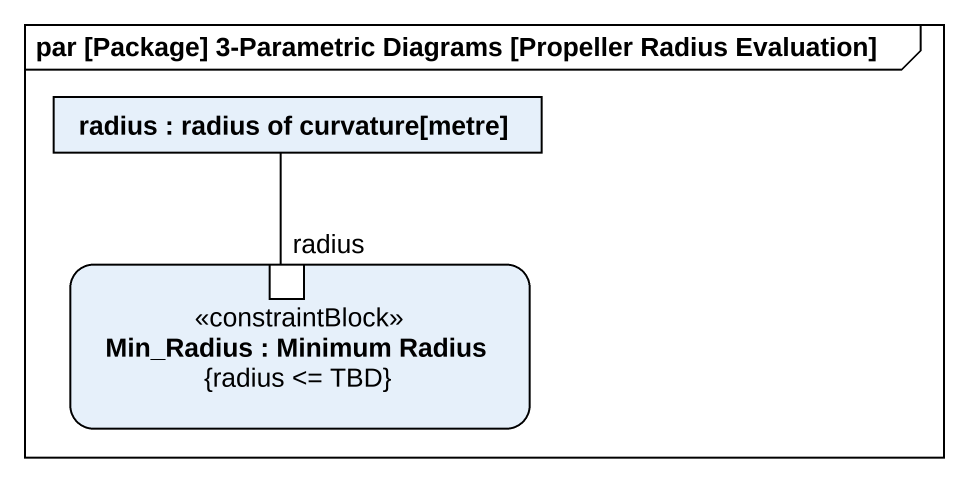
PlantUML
@startuml
mainframe par [Package] 3-Parametric Diagrams [Propeller Radius Evaluation]
rectangle "radius : radius of curvature[metre]" as radius
rectangle "Min_Radius : Minimum Radius\n{radius <= TBD}" as Min_Radius <<constraintBlock>> {
  port "radius" as radius_2
}
radius_2 -up- radius
@enduml
